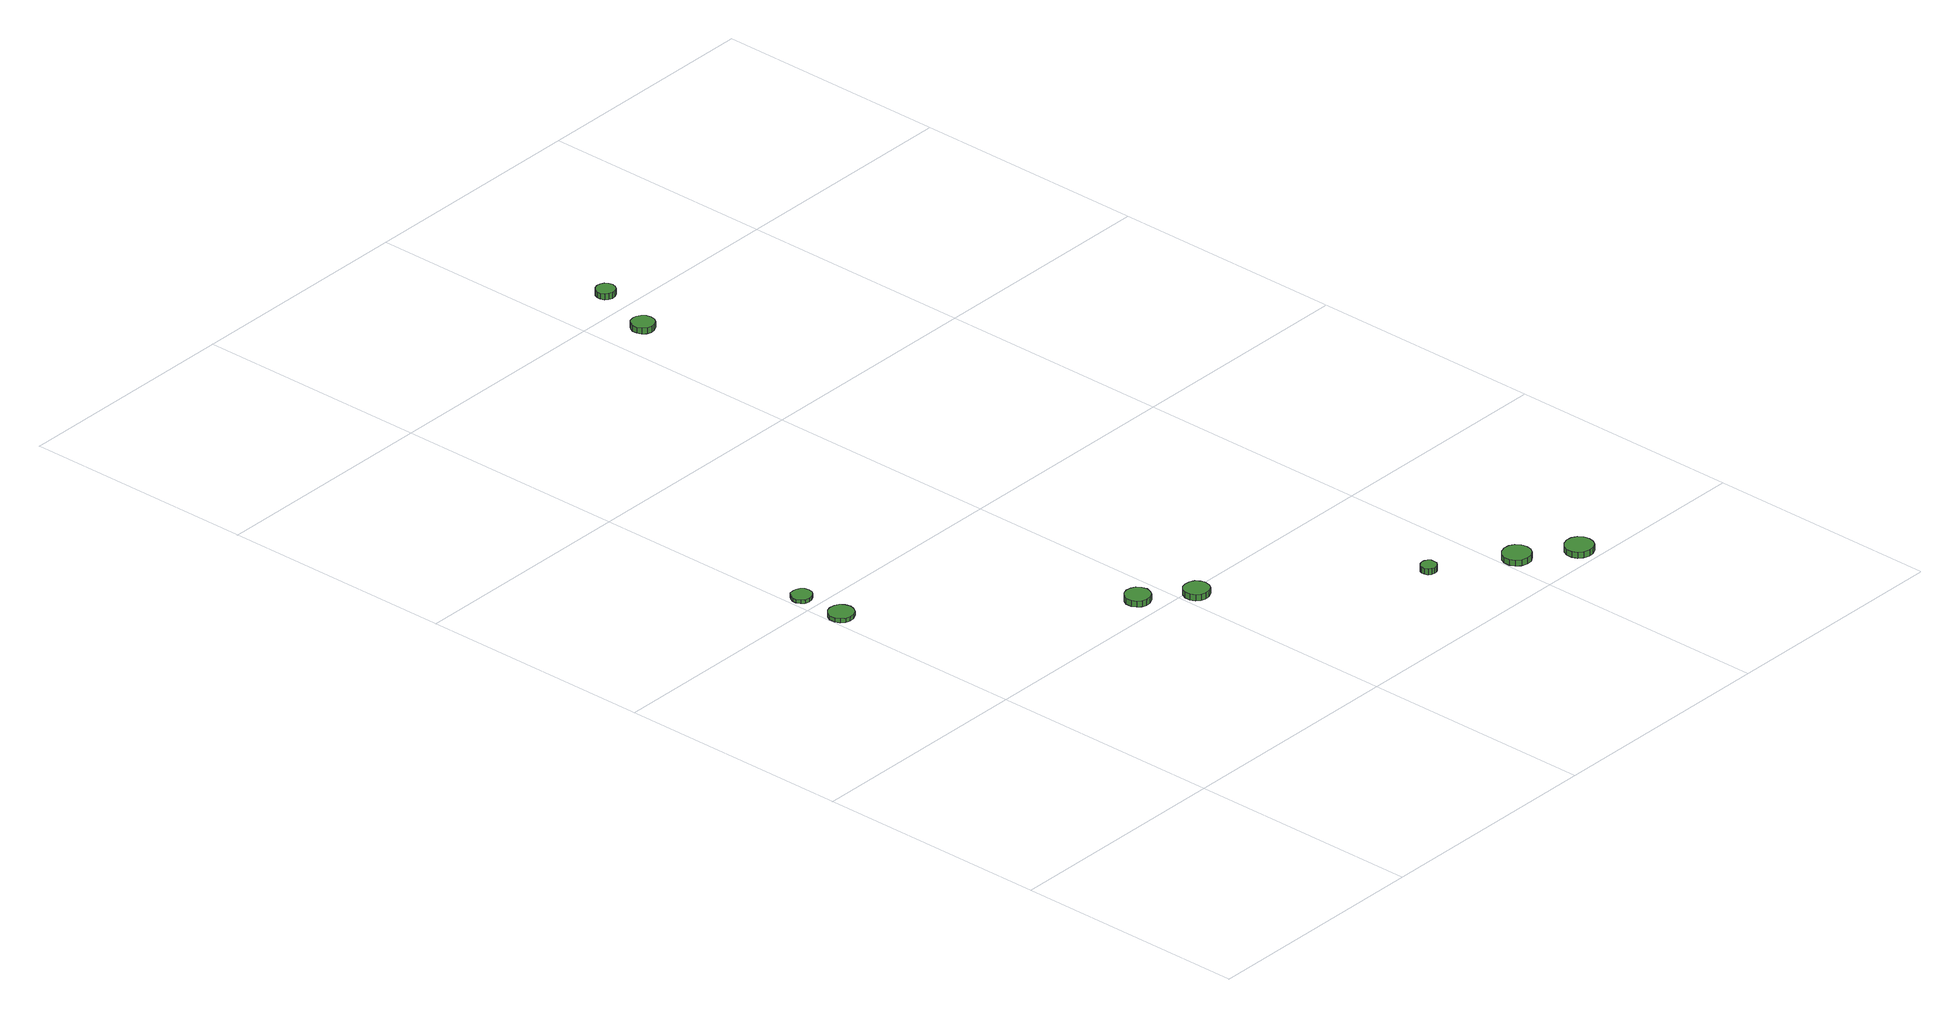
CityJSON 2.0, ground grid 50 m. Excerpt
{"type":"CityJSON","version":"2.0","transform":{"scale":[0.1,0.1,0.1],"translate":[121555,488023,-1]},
"CityObjects":{
"tree1":{"type":"SolitaryVegetationObject","attributes":{"function":"something"},"geometry":[{"type":"MultiSurface","lod":"1","boundaries":[[[0,1,2,3,4,5,6,7,8,9,10,11,12,13,14]],[[15,16,17,18,19,20,21,22,23,24,25,26,27,28,29]],[[0,29,28,1]],[[1,28,27,2]],[[2,27,26,3]],[[3,26,25,4]],[[4,25,24,5]],[[5,24,23,6]],[[6,23,22,7]],[[7,22,21,8]],[[8,21,20,9]],[[9,20,19,10]],[[10,19,18,11]],[[11,18,17,12]],[[12,17,16,13]],[[13,16,15,14]],[[14,15,29,0]]]}]},
"tree2":{"type":"SolitaryVegetationObject","attributes":{"function":"something"},"geometry":[{"type":"MultiSurface","lod":"1","boundaries":[[[30,31,32,33,34,35,36,37,38,39,40,41,42,43,44]],[[45,46,47,48,49,50,51,52,53,54,55,56,57,58,59]],[[30,59,58,31]],[[31,58,57,32]],[[32,57,56,33]],[[33,56,55,34]],[[34,55,54,35]],[[35,54,53,36]],[[36,53,52,37]],[[37,52,51,38]],[[38,51,50,39]],[[39,50,49,40]],[[40,49,48,41]],[[41,48,47,42]],[[42,47,46,43]],[[43,46,45,44]],[[44,45,59,30]]]}]},
"tree3":{"type":"SolitaryVegetationObject","attributes":{"function":"something"},"geometry":[{"type":"MultiSurface","lod":"1","boundaries":[[[60,61,62,63,64,65,66,67,68,69,70,71,72,73,74]],[[75,76,77,78,79,80,81,82,83,84,85,86,87,88,89]],[[60,89,88,61]],[[61,88,87,62]],[[62,87,86,63]],[[63,86,85,64]],[[64,85,84,65]],[[65,84,83,66]],[[66,83,82,67]],[[67,82,81,68]],[[68,81,80,69]],[[69,80,79,70]],[[70,79,78,71]],[[71,78,77,72]],[[72,77,76,73]],[[73,76,75,74]],[[74,75,89,60]]]}]},
"tree4":{"type":"SolitaryVegetationObject","attributes":{"function":"something"},"geometry":[{"type":"MultiSurface","lod":"1","boundaries":[[[90,91,92,93,94,95,96,97,98,99,100,101,102,103,104]],[[105,106,107,108,109,110,111,112,113,114,115,116,117,118,119]],[[90,119,118,91]],[[91,118,117,92]],[[92,117,116,93]],[[93,116,115,94]],[[94,115,114,95]],[[95,114,113,96]],[[96,113,112,97]],[[97,112,111,98]],[[98,111,110,99]],[[99,110,109,100]],[[100,109,108,101]],[[101,108,107,102]],[[102,107,106,103]],[[103,106,105,104]],[[104,105,119,90]]]}]},
"tree5":{"type":"SolitaryVegetationObject","attributes":{"function":"something"},"geometry":[{"type":"MultiSurface","lod":"1","boundaries":[[[120,121,122,123,124,125,126,127,128,129,130,131,132,133,134]],[[135,136,137,138,139,140,141,142,143,144,145,146,147,148,149]],[[120,149,148,121]],[[121,148,147,122]],[[122,147,146,123]],[[123,146,145,124]],[[124,145,144,125]],[[125,144,143,126]],[[126,143,142,127]],[[127,142,141,128]],[[128,141,140,129]],[[129,140,139,130]],[[130,139,138,131]],[[131,138,137,132]],[[132,137,136,133]],[[133,136,135,134]],[[134,135,149,120]]]}]},
"tree6":{"type":"SolitaryVegetationObject","attributes":{"function":"something"},"geometry":[{"type":"MultiSurface","lod":"1","boundaries":[[[150,151,152,153,154,155,156,157,158,159,160,161,162,163,164]],[[165,166,167,168,169,170,171,172,173,174,175,176,177,178,179]],[[150,179,178,151]],[[151,178,177,152]],[[152,177,176,153]],[[153,176,175,154]],[[154,175,174,155]],[[155,174,173,156]],[[156,173,172,157]],[[157,172,171,158]],[[158,171,170,159]],[[159,170,169,160]],[[160,169,168,161]],[[161,168,167,162]],[[162,167,166,163]],[[163,166,165,164]],[[164,165,179,150]]]}]},
"tree7":{"type":"SolitaryVegetationObject","attributes":{"function":"something"},"geometry":[{"type":"MultiSurface","lod":"1","boundaries":[[[180,181,182,183,184,185,186,187,188,189,190,191,192,193,194]],[[195,196,197,198,199,200,201,202,203,204,205,206,207,208,209]],[[180,209,208,181]],[[181,208,207,182]],[[182,207,206,183]],[[183,206,205,184]],[[184,205,204,185]],[[185,204,203,186]],[[186,203,202,187]],[[187,202,201,188]],[[188,201,200,189]],[[189,200,199,190]],[[190,199,198,191]],[[191,198,197,192]],[[192,197,196,193]],[[193,196,195,194]],[[194,195,209,180]]]}]},
"tree8":{"type":"SolitaryVegetationObject","attributes":{"function":"something"},"geometry":[{"type":"MultiSurface","lod":"1","boundaries":[[[210,211,212,213,214,215,216,217,218,219,220,221,222,223,224]],[[225,226,227,228,229,230,231,232,233,234,235,236,237,238,239]],[[210,239,238,211]],[[211,238,237,212]],[[212,237,236,213]],[[213,236,235,214]],[[214,235,234,215]],[[215,234,233,216]],[[216,233,232,217]],[[217,232,231,218]],[[218,231,230,219]],[[219,230,229,220]],[[220,229,228,221]],[[221,228,227,222]],[[222,227,226,223]],[[223,226,225,224]],[[224,225,239,210]]]}]},
"tree9":{"type":"SolitaryVegetationObject","attributes":{"function":"something"},"geometry":[{"type":"MultiSurface","lod":"1","boundaries":[[[240,241,242,243,244,245,246,247,248,249,250,251,252,253,254]],[[255,256,257,258,259,260,261,262,263,264,265,266,267,268,269]],[[240,269,268,241]],[[241,268,267,242]],[[242,267,266,243]],[[243,266,265,244]],[[244,265,264,245]],[[245,264,263,246]],[[246,263,262,247]],[[247,262,261,248]],[[248,261,260,249]],[[249,260,259,250]],[[250,259,258,251]],[[251,258,257,252]],[[252,257,256,253]],[[253,256,255,254]],[[254,255,269,240]]]}]}
},
"vertices":[
[57,940,18],[54,951,18],[48,960,18],[38,965,18],[27,966,18],[17,963,18],[9,956,18],[4,946,18],[4,934,18],[9,924,18],[17,917,18],[27,914,18],[38,915,18],[48,920,18],[54,929,18],[54,929,9],[48,920,9],[38,915,9],[27,914,9],[17,917,9],[9,924,9],[4,934,9],[4,946,9],[9,956,9],[17,963,9],[27,966,9],[38,965,9],[48,960,9],[54,951,9],[57,940,9],
[52,1040,17],[50,1049,17],[44,1056,17],[37,1060,17],[28,1061,17],[19,1059,17],[13,1053,17],[9,1044,17],[9,1036,17],[13,1027,17],[19,1021,17],[28,1019,17],[37,1020,17],[44,1024,17],[50,1031,17],[50,1031,9],[44,1024,9],[37,1020,9],[28,1019,9],[19,1021,9],[13,1027,9],[9,1036,9],[9,1044,9],[13,1053,9],[19,1059,9],[28,1061,9],[37,1060,9],[44,1056,9],[50,1049,9],[52,1040,9],
[467,550,25],[464,561,25],[458,570,25],[448,575,25],[437,576,25],[427,573,25],[419,566,25],[414,556,25],[414,544,25],[419,534,25],[427,527,25],[437,524,25],[448,525,25],[458,530,25],[464,539,25],[464,539,12],[458,530,12],[448,525,12],[437,524,12],[427,527,12],[419,534,12],[414,544,12],[414,556,12],[419,566,12],[427,573,12],[437,576,12],[448,575,12],[458,570,12],[464,561,12],[467,550,12],
[557,480,26],[554,491,26],[548,500,26],[538,505,26],[527,506,26],[517,503,26],[509,496,26],[504,486,26],[504,474,26],[509,464,26],[517,457,26],[527,454,26],[538,455,26],[548,460,26],[554,469,26],[554,469,13],[548,460,13],[538,455,13],[527,454,13],[517,457,13],[509,464,13],[504,474,13],[504,486,13],[509,496,13],[517,503,13],[527,506,13],[538,505,13],[548,500,13],[554,491,13],[557,480,13],
[896,200,30],[895,207,30],[891,212,30],[885,216,30],[878,216,30],[872,214,30],[867,210,30],[864,203,30],[864,197,30],[867,190,30],[872,186,30],[878,184,30],[885,184,30],[891,188,30],[895,193,30],[895,193,17],[891,188,17],[885,184,17],[878,184,17],[872,186,17],[867,190,17],[864,197,17],[864,203,17],[867,210,17],[872,214,17],[878,216,17],[885,216,17],[891,212,17],[895,207,17],[896,200,17],
[1049,100,33],[1047,112,33],[1040,122,33],[1029,128,33],[1017,129,33],[1005,125,33],[996,117,33],[991,106,33],[991,94,33],[996,83,33],[1005,75,33],[1017,71,33],[1029,72,33],[1040,78,33],[1047,88,33],[1047,88,20],[1040,78,20],[1029,72,20],[1017,71,20],[1005,75,20],[996,83,20],[991,94,20],[991,106,20],[996,117,20],[1005,125,20],[1017,129,20],[1029,128,20],[1040,122,20],[1047,112,20],[1049,100,20],
[1149,30,33],[1147,42,33],[1140,52,33],[1129,58,33],[1117,59,33],[1105,55,33],[1096,47,33],[1091,36,33],[1091,24,33],[1096,13,33],[1105,5,33],[1117,1,33],[1129,2,33],[1140,8,33],[1147,18,33],[1147,18,20],[1140,8,20],[1129,2,20],[1117,1,20],[1105,5,20],[1096,13,20],[1091,24,20],[1091,36,20],[1096,47,20],[1105,55,20],[1117,59,20],[1129,58,20],[1140,52,20],[1147,42,20],[1149,30,20],
[604,1920,26],[602,1930,26],[596,1938,26],[587,1943,26],[578,1944,26],[568,1941,26],[561,1934,26],[557,1925,26],[557,1915,26],[561,1906,26],[568,1899,26],[578,1896,26],[587,1897,26],[596,1902,26],[602,1910,26],[602,1910,13],[596,1902,13],[587,1897,13],[578,1896,13],[568,1899,13],[561,1906,13],[557,1915,13],[557,1925,13],[561,1934,13],[568,1941,13],[578,1944,13],[587,1943,13],[596,1938,13],[602,1930,13],[604,1920,13],
[630,2040,39],[628,2048,39],[623,2055,39],[616,2059,39],[608,2060,39],[600,2057,39],[594,2052,39],[590,2044,39],[590,2036,39],[594,2028,39],[600,2023,39],[608,2020,39],[616,2021,39],[623,2025,39],[628,2032,39],[628,2032,26],[623,2025,26],[616,2021,26],[608,2020,26],[600,2023,26],[594,2028,26],[590,2036,26],[590,2044,26],[594,2052,26],[600,2057,26],[608,2060,26],[616,2059,26],[623,2055,26],[628,2048,26],[630,2040,26]
]}
